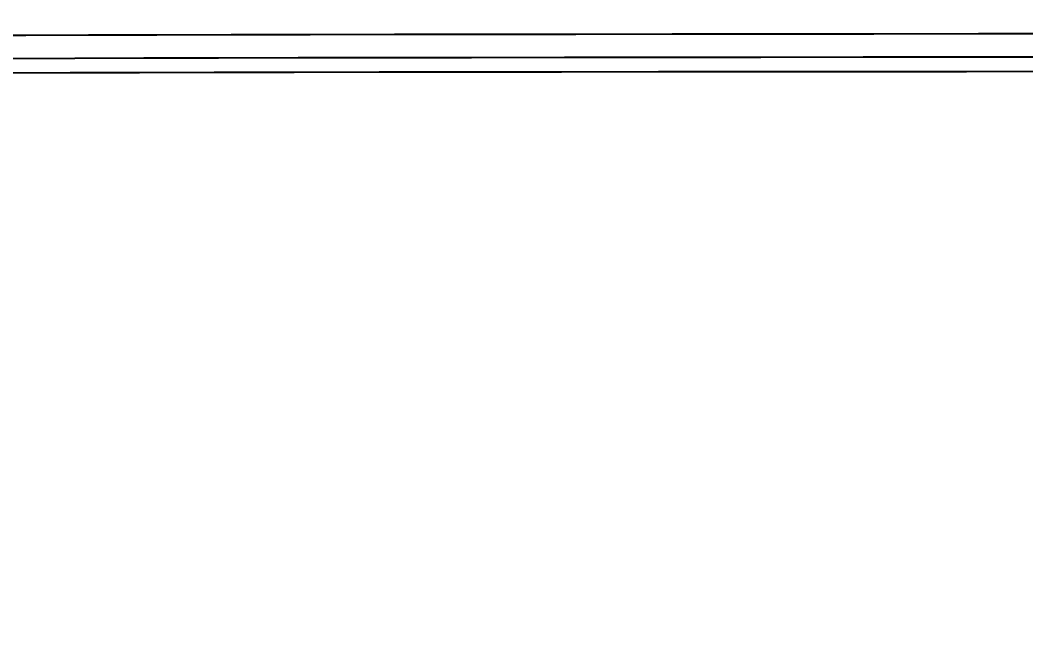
# Model space of a CAD drawing. Header units: millimetres. Extents: x 2451 to 4400, y 944 to 2322.
# Drawn here: x 3205.59 to 3254.69, y 1111.35 to 1140.98 of the extents above; entities that cross this region are included whole.
import ezdxf

# ---------------------------------------------------------------- set-up
doc = ezdxf.new("R2010")
doc.units = ezdxf.units.MM
doc.layers.add('AM_5', color=3, linetype='Continuous', lineweight=25)
doc.styles.add('SLDTEXTSTYLE1', font='txt.shx', dxfattribs={"width": 0.7, "bigfont": 'gbcbig.shx'})
doc.dimstyles.new('SLDDIMSTYLE12$0', dxfattribs={"dimtxt": 12, "dimasz": 10, "dimexe": 0, "dimexo": 0.0625, "dimgap": 0.875, "dimtad": 1, "dimdec": 1, "dimlfac": 1.8, "dimrnd": 1e-09, "dimzin": 12, "dimdsep": 46, "dimtxsty": 'SLDTEXTSTYLE1', "dimcen": 0.09, "dimdle": 8.16, "dimclrd": 3, "dimclre": 3, "dimadec": 0, "dimazin": 3, "dimtfac": 1, "dimtdec": 1, "dimtofl": 0, "dimtmove": 0, "dimatfit": 3, "dimfxl": 0, "dimfrac": 2, "dimtolj": 1, "dimlwd": 5, "dimlwe": 5, "dimarcsym": 0})

# ---------------------------------------------------------------- blocks, each defined once
blk = doc.blocks.new('*D66')
at = {"layer": 'AM_5', "color": 3, "lineweight": 5, "transparency": 16777216}
blk.add_line((3227.343, 1324.489), (3077.004, 1324.489), dxfattribs=at)
at = {"layer": 'AM_5', "color": 3, "linetype": 'Continuous', "lineweight": 5, "transparency": 16777216}
for p, q in [((3077.004, 1314.489), (3077.004, 1092.864)), ((3206.636, 1082.864), (3077.004, 1082.864))]:
    blk.add_line(p, q, dxfattribs=at)
at = {"layer": 'AM_5', "color": 3, "transparency": 16777216}
for points in [[(3075.337, 1314.489), (3078.671, 1314.489), (3077.004, 1324.489)], [(3075.337, 1092.864), (3078.671, 1092.864), (3077.004, 1082.864)]]:
    blk.add_solid(points, dxfattribs=at)
at = {"layer": 'Defpoints', "color": 0, "transparency": 16777216}
for p in [(3227.406, 1324.489), (3077.004, 1082.864), (3206.699, 1082.864)]:
    blk.add_point(p, dxfattribs=at)
at = {"layer": 'AM_5', "color": 0, "transparency": 16777216, "insert": (3070.129, 1156.776), "char_height": 12, "attachment_point": 5, "rotation": 90, "style": 'SLDTEXTSTYLE1'}
blk.add_mtext('\\A1;245', dxfattribs=at)

msp = doc.modelspace()

# ---------------------------------------------------------------- linework, layer by layer
at = {"color": 7, "linetype": 'Continuous', "lineweight": 25, "flags": 128}
for points in [[(3257.576, 1140.303), (3252.383, 1140.3), (3247.277, 1140.297), (3242.282, 1140.293), (3237.422, 1140.289), (3232.718, 1140.283), (3228.193, 1140.278), (3223.866, 1140.271), (3219.757, 1140.264), (3215.886, 1140.256), (3212.269, 1140.248), (3208.925, 1140.239), (3205.867, 1140.229), (3203.109, 1140.22), (3200.666, 1140.21), (3198.546, 1140.199), (3196.761, 1140.189), (3195.319, 1140.178), (3194.226, 1140.167), (3193.486, 1140.155)], [(3193.268, 1139.047), (3194.416, 1139.058), (3195.909, 1139.069), (3197.74, 1139.08), (3199.901, 1139.091), (3202.383, 1139.101), (3205.174, 1139.11), (3208.262, 1139.12), (3211.633, 1139.128), (3215.272, 1139.137), (3219.163, 1139.144), (3223.288, 1139.152), (3227.629, 1139.158), (3232.167, 1139.164), (3236.881, 1139.17), (3241.75, 1139.174), (3246.753, 1139.178), (3251.867, 1139.181), (3257.069, 1139.184)], [(3192.98, 1138.34), (3194.132, 1138.352), (3195.63, 1138.362), (3197.468, 1138.373), (3199.637, 1138.384), (3202.128, 1138.394), (3204.929, 1138.404), (3208.029, 1138.413), (3211.412, 1138.422), (3215.065, 1138.43), (3218.97, 1138.438), (3223.11, 1138.445), (3227.467, 1138.452), (3232.022, 1138.458), (3236.753, 1138.463), (3241.64, 1138.468), (3246.662, 1138.472), (3251.794, 1138.475), (3257.016, 1138.477)]]:
    msp.add_lwpolyline(points, dxfattribs=at)

# ---------------------------------------------------------------- dimensions: what is measured, and where the dimension line sits
at = {"layer": 'AM_5'}
dim = msp.add_linear_dim(base=(3077.004, 1082.864), p1=(3227.406, 1324.489), p2=(3206.699, 1082.864), angle=90, text='245', dimstyle='SLDDIMSTYLE12$0', override={"dimlfac": 1}, dxfattribs=at)
dim.commit()
dim.dimension.update_dxf_attribs({"geometry": '*D66', "text_midpoint": (3077.004, 1156.776), "dimtype": 160})

doc.saveas('drawing.dxf')
